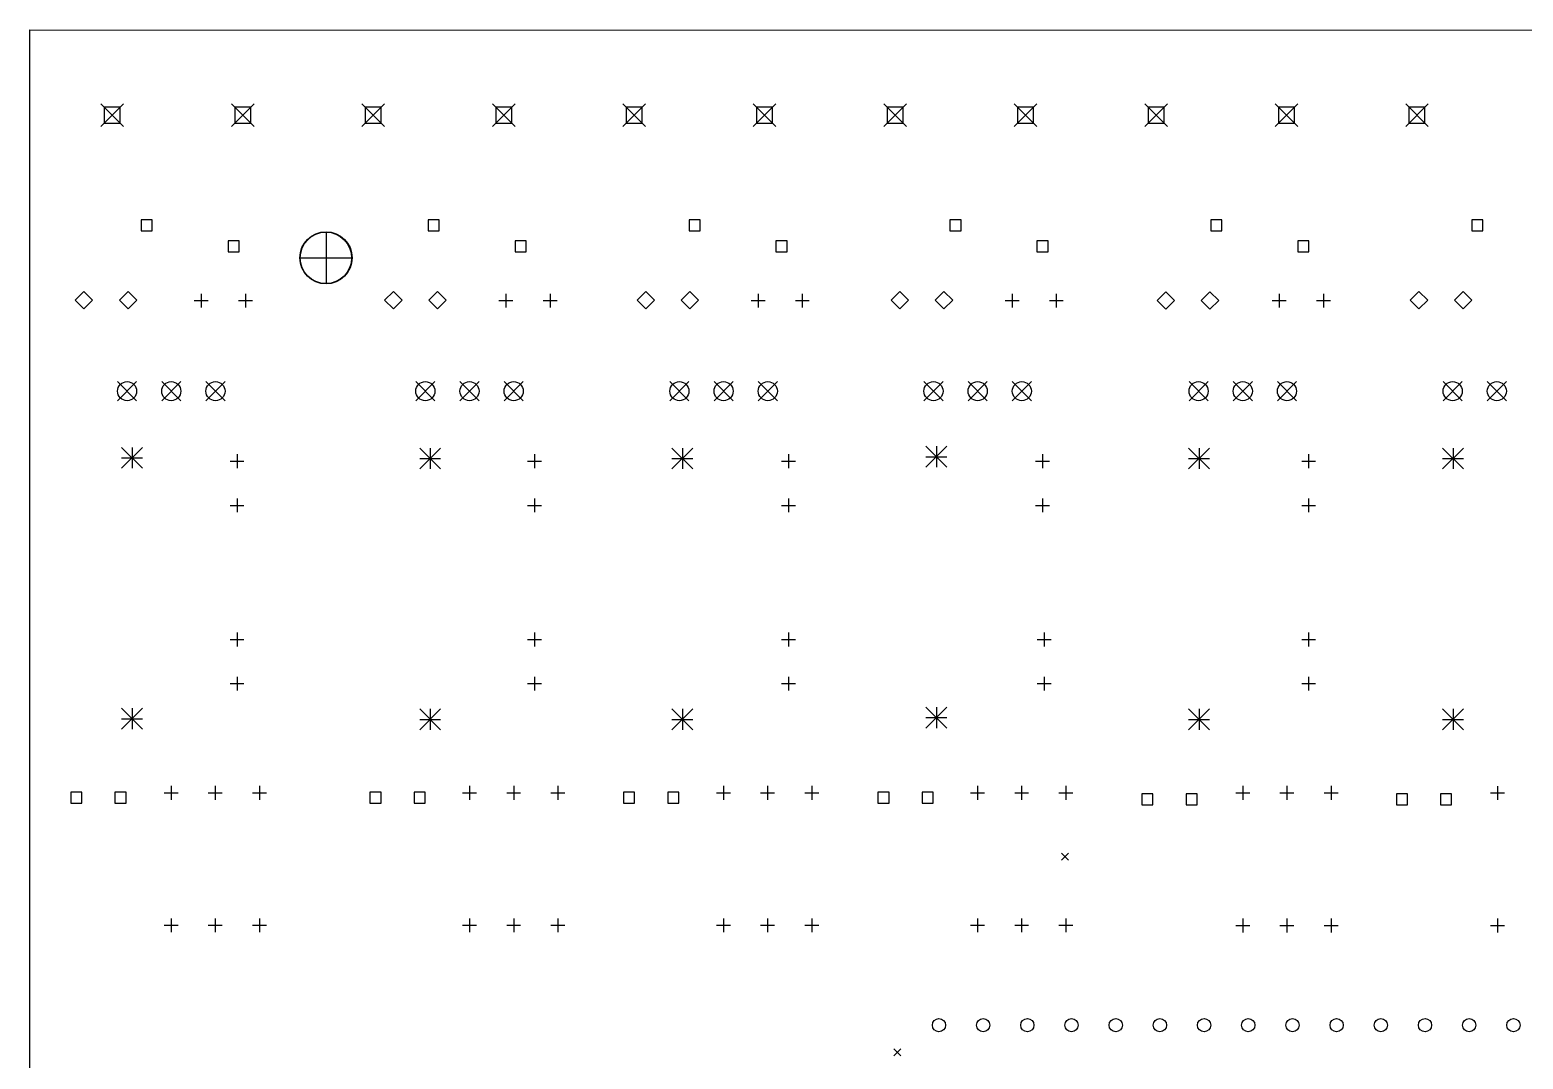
# Model space of a CAD drawing. Extents: x 31 to 207, y -154 to -37.
# Drawn here: x 33.5 to 119.3, y -95.9 to -36.8 of the extents above; entities that cross this region are included whole.
import ezdxf

# ---------------------------------------------------------------- set-up
doc = ezdxf.new("R2010")
doc.units = 0
doc.layers.add('BLACK', color=7, linetype='CONTINUOUS')

msp = doc.modelspace()

# ---------------------------------------------------------------- linework, layer by layer
at = {"layer": 'BLACK', "linetype": 'CONTINUOUS'}
for p, q in [((33.4909, -122.27), (33.4913, -36.7559)), ((33.4913, -36.7559), (206.846, -36.8038)), ((37.5789, -41.0153), (38.8789, -42.3153)), ((38.8789, -41.0153), (37.5789, -42.3153)), ((45.0789, -41.0153), (46.3789, -42.3153)), ((46.3789, -41.0153), (45.0789, -42.3153)), ((52.5789, -41.0153), (53.8789, -42.3153)), ((53.8789, -41.0153), (52.5789, -42.3153)), ((60.0789, -41.0153), (61.3789, -42.3153)), ((61.3789, -41.0153), (60.0789, -42.3153)), ((67.5789, -41.0153), (68.8789, -42.3153)), ((68.8789, -41.0153), (67.5789, -42.3153)), ((75.0789, -41.0153), (76.3789, -42.3153)), ((76.3789, -41.0153), (75.0789, -42.3153)), ((82.5789, -41.0153), (83.8789, -42.3153)), ((83.8789, -41.0153), (82.5789, -42.3153)), ((90.0789, -41.0153), (91.3789, -42.3153)), ((91.3789, -41.0153), (90.0789, -42.3153)), ((97.5789, -41.0153), (98.8789, -42.3153)), ((98.8789, -41.0153), (97.5789, -42.3153)), ((105.079, -41.0153), (106.379, -42.3153)), ((106.379, -41.0153), (105.079, -42.3153)), ((112.579, -41.0153), (113.879, -42.3153)), ((113.879, -41.0153), (112.579, -42.3153)), ((38.6885, -41.2057), (37.7693, -41.2057)), ((37.7693, -41.2057), (37.7693, -42.125)), ((38.6885, -42.125), (38.6885, -41.2057)), ((46.1885, -41.2057), (45.2693, -41.2057)), ((45.2693, -41.2057), (45.2693, -42.125)), ((46.1885, -42.125), (46.1885, -41.2057)), ((53.6885, -41.2057), (52.7693, -41.2057)), ((52.7693, -41.2057), (52.7693, -42.125)), ((53.6885, -42.125), (53.6885, -41.2057)), ((61.1885, -41.2057), (60.2693, -41.2057)), ((60.2693, -41.2057), (60.2693, -42.125)), ((61.1885, -42.125), (61.1885, -41.2057)), ((68.6885, -41.2057), (67.7693, -41.2057)), ((67.7693, -41.2057), (67.7693, -42.125)), ((68.6885, -42.125), (68.6885, -41.2057)), ((76.1885, -41.2057), (75.2693, -41.2057)), ((75.2693, -41.2057), (75.2693, -42.125)), ((76.1885, -42.125), (76.1885, -41.2057)), ((83.6885, -41.2057), (82.7693, -41.2057)), ((82.7693, -41.2057), (82.7693, -42.125)), ((83.6885, -42.125), (83.6885, -41.2057)), ((91.1885, -41.2057), (90.2693, -41.2057)), ((90.2693, -41.2057), (90.2693, -42.125)), ((91.1885, -42.125), (91.1885, -41.2057)), ((98.6885, -41.2057), (97.7693, -41.2057)), ((97.7693, -41.2057), (97.7693, -42.125)), ((98.6885, -42.125), (98.6885, -41.2057)), ((106.189, -41.2057), (105.269, -41.2057)), ((105.269, -41.2057), (105.269, -42.125)), ((106.189, -42.125), (106.189, -41.2057)), ((113.689, -41.2057), (112.769, -41.2057)), ((112.769, -41.2057), (112.769, -42.125)), ((113.689, -42.125), (113.689, -41.2057)), ((37.7693, -42.125), (38.6885, -42.125)), ((45.2693, -42.125), (46.1885, -42.125)), ((52.7693, -42.125), (53.6885, -42.125)), ((60.2693, -42.125), (61.1885, -42.125)), ((67.7693, -42.125), (68.6885, -42.125)), ((75.2693, -42.125), (76.1885, -42.125)), ((82.7693, -42.125), (83.6885, -42.125)), ((90.2693, -42.125), (91.1885, -42.125)), ((97.7693, -42.125), (98.6885, -42.125)), ((105.269, -42.125), (106.189, -42.125)), ((112.769, -42.125), (113.689, -42.125)), ((40.5182, -47.6818), (39.8818, -47.6818)), ((39.8818, -47.6818), (39.8818, -48.3182)), ((40.5182, -48.3182), (40.5182, -47.6818)), ((57.0182, -47.6818), (56.3818, -47.6818)), ((56.3818, -47.6818), (56.3818, -48.3182)), ((57.0182, -48.3182), (57.0182, -47.6818)), ((72.0182, -47.6818), (71.3818, -47.6818)), ((71.3818, -47.6818), (71.3818, -48.3182)), ((72.0182, -48.3182), (72.0182, -47.6818)), ((87.0182, -47.6818), (86.3818, -47.6818)), ((86.3818, -47.6818), (86.3818, -48.3182)), ((87.0182, -48.3182), (87.0182, -47.6818)), ((102.018, -47.6818), (101.382, -47.6818)), ((101.382, -47.6818), (101.382, -48.3182)), ((102.018, -48.3182), (102.018, -47.6818)), ((117.018, -47.6818), (116.382, -47.6818)), ((116.382, -47.6818), (116.382, -48.3182)), ((117.018, -48.3182), (117.018, -47.6818)), ((39.8818, -48.3182), (40.5182, -48.3182)), ((45.5182, -48.8818), (44.8818, -48.8818)), ((44.8818, -48.8818), (44.8818, -49.5182)), ((45.5182, -49.5182), (45.5182, -48.8818)), ((50.5147, -48.3617), (50.5147, -51.3617)), ((56.3818, -48.3182), (57.0182, -48.3182)), ((62.0182, -48.8818), (61.3818, -48.8818)), ((61.3818, -48.8818), (61.3818, -49.5182)), ((62.0182, -49.5182), (62.0182, -48.8818)), ((71.3818, -48.3182), (72.0182, -48.3182)), ((77.0182, -48.8818), (76.3818, -48.8818)), ((76.3818, -48.8818), (76.3818, -49.5182)), ((77.0182, -49.5182), (77.0182, -48.8818)), ((86.3818, -48.3182), (87.0182, -48.3182)), ((92.0182, -48.8818), (91.3818, -48.8818)), ((91.3818, -48.8818), (91.3818, -49.5182)), ((92.0182, -49.5182), (92.0182, -48.8818)), ((101.382, -48.3182), (102.018, -48.3182)), ((107.018, -48.8818), (106.382, -48.8818)), ((106.382, -48.8818), (106.382, -49.5182)), ((107.018, -49.5182), (107.018, -48.8818)), ((116.382, -48.3182), (117.018, -48.3182)), ((44.8818, -49.5182), (45.5182, -49.5182)), ((61.3818, -49.5182), (62.0182, -49.5182)), ((76.3818, -49.5182), (77.0182, -49.5182)), ((91.3818, -49.5182), (92.0182, -49.5182)), ((106.382, -49.5182), (107.018, -49.5182)), ((49.0147, -49.8617), (52.0147, -49.8617)), ((36.6, -51.8), (36.1, -52.3)), ((36.1, -52.3), (36.6, -52.8)), ((37.1, -52.3), (36.6, -51.8)), ((36.6, -52.8), (37.1, -52.3)), ((39.14, -51.8), (38.64, -52.3)), ((38.64, -52.3), (39.14, -52.8)), ((39.64, -52.3), (39.14, -51.8)), ((39.14, -52.8), (39.64, -52.3)), ((42.94, -52.325), (43.74, -52.325)), ((43.34, -51.925), (43.34, -52.725)), ((45.48, -52.325), (46.28, -52.325)), ((45.88, -51.925), (45.88, -52.725)), ((54.3857, -51.8), (53.8857, -52.3)), ((53.8857, -52.3), (54.3857, -52.8)), ((54.8857, -52.3), (54.3857, -51.8)), ((54.3857, -52.8), (54.8857, -52.3)), ((56.9257, -51.8), (56.4257, -52.3)), ((56.4257, -52.3), (56.9257, -52.8)), ((57.4257, -52.3), (56.9257, -51.8)), ((56.9257, -52.8), (57.4257, -52.3)), ((60.455, -52.325), (61.255, -52.325)), ((60.855, -51.925), (60.855, -52.725)), ((62.995, -52.325), (63.795, -52.325)), ((63.395, -51.925), (63.395, -52.725)), ((68.8939, -51.8), (68.3939, -52.3)), ((68.3939, -52.3), (68.8939, -52.8)), ((69.3939, -52.3), (68.8939, -51.8)), ((68.8939, -52.8), (69.3939, -52.3)), ((71.4339, -51.8), (70.9339, -52.3)), ((70.9339, -52.3), (71.4339, -52.8)), ((71.9339, -52.3), (71.4339, -51.8)), ((71.4339, -52.8), (71.9339, -52.3)), ((74.955, -52.325), (75.755, -52.325)), ((75.355, -51.925), (75.355, -52.725)), ((77.495, -52.325), (78.295, -52.325)), ((77.895, -51.925), (77.895, -52.725)), ((83.4989, -51.8), (82.9989, -52.3)), ((82.9989, -52.3), (83.4989, -52.8)), ((83.9989, -52.3), (83.4989, -51.8)), ((83.4989, -52.8), (83.9989, -52.3)), ((86.0389, -51.8), (85.5389, -52.3)), ((85.5389, -52.3), (86.0389, -52.8)), ((86.5389, -52.3), (86.0389, -51.8)), ((86.0389, -52.8), (86.5389, -52.3)), ((89.555, -52.325), (90.355, -52.325)), ((89.955, -51.925), (89.955, -52.725)), ((92.095, -52.325), (92.895, -52.325)), ((92.495, -51.925), (92.495, -52.725)), ((98.7889, -51.82), (98.2889, -52.32)), ((98.2889, -52.32), (98.7889, -52.82)), ((99.2889, -52.32), (98.7889, -51.82)), ((98.7889, -52.82), (99.2889, -52.32)), ((101.329, -51.82), (100.829, -52.32)), ((100.829, -52.32), (101.329, -52.82)), ((101.829, -52.32), (101.329, -51.82)), ((101.329, -52.82), (101.829, -52.32)), ((104.91, -52.325), (105.71, -52.325)), ((105.31, -51.925), (105.31, -52.725)), ((107.45, -52.325), (108.25, -52.325)), ((107.85, -51.925), (107.85, -52.725)), ((113.344, -51.8), (112.844, -52.3)), ((112.844, -52.3), (113.344, -52.8)), ((113.844, -52.3), (113.344, -51.8)), ((113.344, -52.8), (113.844, -52.3)), ((115.884, -51.8), (115.384, -52.3)), ((115.384, -52.3), (115.884, -52.8)), ((116.384, -52.3), (115.884, -51.8)), ((115.884, -52.8), (116.384, -52.3)), ((38.5289, -56.9796), (39.6289, -58.0796)), ((39.6289, -56.9796), (38.5289, -58.0796)), ((41.0689, -56.9796), (42.1689, -58.0796)), ((42.1689, -56.9796), (41.0689, -58.0796)), ((43.6089, -56.9796), (44.7089, -58.0796)), ((44.7089, -56.9796), (43.6089, -58.0796)), ((55.6739, -56.9796), (56.7739, -58.0796)), ((56.7739, -56.9796), (55.6739, -58.0796)), ((58.2139, -56.9796), (59.3139, -58.0796)), ((59.3139, -56.9796), (58.2139, -58.0796)), ((60.7539, -56.9796), (61.8539, -58.0796)), ((61.8539, -56.9796), (60.7539, -58.0796)), ((70.2789, -56.9796), (71.3789, -58.0796)), ((71.3789, -56.9796), (70.2789, -58.0796)), ((72.8189, -56.9796), (73.9189, -58.0796)), ((73.9189, -56.9796), (72.8189, -58.0796)), ((75.3589, -56.9796), (76.4589, -58.0796)), ((76.4589, -56.9796), (75.3589, -58.0796)), ((84.8839, -56.9796), (85.9839, -58.0796)), ((85.9839, -56.9796), (84.8839, -58.0796)), ((87.4239, -56.9796), (88.5239, -58.0796)), ((88.5239, -56.9796), (87.4239, -58.0796)), ((89.9639, -56.9796), (91.0639, -58.0796)), ((91.0639, -56.9796), (89.9639, -58.0796)), ((100.124, -56.9796), (101.224, -58.0796)), ((101.224, -56.9796), (100.124, -58.0796)), ((102.664, -56.9796), (103.764, -58.0796)), ((103.764, -56.9796), (102.664, -58.0796)), ((105.204, -56.9796), (106.304, -58.0796)), ((106.304, -56.9796), (105.204, -58.0796)), ((114.729, -56.9796), (115.829, -58.0796)), ((115.829, -56.9796), (114.729, -58.0796)), ((117.269, -56.9796), (118.369, -58.0796)), ((118.369, -56.9796), (117.269, -58.0796)), ((38.7641, -60.7647), (39.9641, -61.9647)), ((39.9641, -60.7647), (38.7641, -61.9647)), ((39.3641, -60.7647), (39.3641, -61.9647)), ((55.9, -60.8), (57.1, -62)), ((57.1, -60.8), (55.9, -62)), ((56.5, -60.8), (56.5, -62)), ((70.4, -60.8), (71.6, -62)), ((71.6, -60.8), (70.4, -62)), ((71, -60.8), (71, -62)), ((85, -60.7), (86.2, -61.9)), ((86.2, -60.7), (85, -61.9)), ((85.6, -60.7), (85.6, -61.9)), ((100.1, -60.8), (101.3, -62)), ((101.3, -60.8), (100.1, -62)), ((100.7, -60.8), (100.7, -62)), ((114.7, -60.8), (115.9, -62)), ((115.9, -60.8), (114.7, -62)), ((115.3, -60.8), (115.3, -62)), ((38.7641, -61.3647), (39.9641, -61.3647)), ((45, -61.555), (45.8, -61.555)), ((45.4, -61.155), (45.4, -61.955)), ((55.9, -61.4), (57.1, -61.4)), ((62.1, -61.555), (62.9, -61.555)), ((62.5, -61.155), (62.5, -61.955)), ((70.4, -61.4), (71.6, -61.4)), ((76.7, -61.555), (77.5, -61.555)), ((77.1, -61.155), (77.1, -61.955)), ((85, -61.3), (86.2, -61.3)), ((91.3, -61.555), (92.1, -61.555)), ((91.7, -61.155), (91.7, -61.955)), ((100.1, -61.4), (101.3, -61.4)), ((106.6, -61.555), (107.4, -61.555)), ((107, -61.155), (107, -61.955)), ((114.7, -61.4), (115.9, -61.4)), ((45, -64.095), (45.8, -64.095)), ((45.4, -63.695), (45.4, -64.495)), ((62.1, -64.095), (62.9, -64.095)), ((62.5, -63.695), (62.5, -64.495)), ((76.7, -64.095), (77.5, -64.095)), ((77.1, -63.695), (77.1, -64.495)), ((91.3, -64.095), (92.1, -64.095)), ((91.7, -63.695), (91.7, -64.495)), ((106.6, -64.095), (107.4, -64.095)), ((107, -63.695), (107, -64.495)), ((45, -71.805), (45.8, -71.805)), ((45.4, -71.405), (45.4, -72.205)), ((62.1, -71.805), (62.9, -71.805)), ((62.5, -71.405), (62.5, -72.205)), ((76.7, -71.805), (77.5, -71.805)), ((77.1, -71.405), (77.1, -72.205)), ((91.4, -71.805), (92.2, -71.805)), ((91.8, -71.405), (91.8, -72.205)), ((106.6, -71.805), (107.4, -71.805)), ((107, -71.405), (107, -72.205)), ((45, -74.345), (45.8, -74.345)), ((45.4, -73.945), (45.4, -74.745)), ((62.1, -74.345), (62.9, -74.345)), ((62.5, -73.945), (62.5, -74.745)), ((76.7, -74.345), (77.5, -74.345)), ((77.1, -73.945), (77.1, -74.745)), ((91.4, -74.345), (92.2, -74.345)), ((91.8, -73.945), (91.8, -74.745)), ((106.6, -74.345), (107.4, -74.345)), ((107, -73.945), (107, -74.745)), ((38.7641, -75.7647), (39.9641, -76.9647)), ((39.9641, -75.7647), (38.7641, -76.9647)), ((38.7641, -76.3647), (39.9641, -76.3647)), ((39.3641, -75.7647), (39.3641, -76.9647)), ((55.9, -75.8), (57.1, -77)), ((57.1, -75.8), (55.9, -77)), ((56.5, -75.8), (56.5, -77)), ((70.4, -75.8), (71.6, -77)), ((71.6, -75.8), (70.4, -77)), ((71, -75.8), (71, -77)), ((85, -75.7), (86.2, -76.9)), ((86.2, -75.7), (85, -76.9)), ((85, -76.3), (86.2, -76.3)), ((85.6, -75.7), (85.6, -76.9)), ((100.1, -75.8), (101.3, -77)), ((101.3, -75.8), (100.1, -77)), ((100.7, -75.8), (100.7, -77)), ((114.7, -75.8), (115.9, -77)), ((115.9, -75.8), (114.7, -77)), ((115.3, -75.8), (115.3, -77)), ((55.9, -76.4), (57.1, -76.4)), ((70.4, -76.4), (71.6, -76.4)), ((100.1, -76.4), (101.3, -76.4)), ((114.7, -76.4), (115.9, -76.4)), ((36.4782, -80.5818), (35.8418, -80.5818)), ((35.8418, -80.5818), (35.8418, -81.2182)), ((36.4782, -81.2182), (36.4782, -80.5818)), ((39.0182, -80.5818), (38.3818, -80.5818)), ((38.3818, -80.5818), (38.3818, -81.2182)), ((39.0182, -81.2182), (39.0182, -80.5818)), ((41.2089, -80.6198), (42.0089, -80.6198)), ((41.6089, -80.2198), (41.6089, -81.0198)), ((43.7489, -80.6198), (44.5489, -80.6198)), ((44.1489, -80.2198), (44.1489, -81.0198)), ((46.2889, -80.6198), (47.0889, -80.6198)), ((46.6889, -80.2198), (46.6889, -81.0198)), ((53.6782, -80.5818), (53.0418, -80.5818)), ((53.0418, -80.5818), (53.0418, -81.2182)), ((53.6782, -81.2182), (53.6782, -80.5818)), ((56.2182, -80.5818), (55.5818, -80.5818)), ((55.5818, -80.5818), (55.5818, -81.2182)), ((56.2182, -81.2182), (56.2182, -80.5818)), ((58.3639, -80.6198), (59.1639, -80.6198)), ((58.7639, -80.2198), (58.7639, -81.0198)), ((60.9039, -80.6198), (61.7039, -80.6198)), ((61.3039, -80.2198), (61.3039, -81.0198)), ((63.4439, -80.6198), (64.2439, -80.6198)), ((63.8439, -80.2198), (63.8439, -81.0198)), ((68.2532, -80.5818), (67.6168, -80.5818)), ((67.6168, -80.5818), (67.6168, -81.2182)), ((68.2532, -81.2182), (68.2532, -80.5818)), ((70.7932, -80.5818), (70.1568, -80.5818)), ((70.1568, -80.5818), (70.1568, -81.2182)), ((70.7932, -81.2182), (70.7932, -80.5818)), ((72.9589, -80.6198), (73.7589, -80.6198)), ((73.3589, -80.2198), (73.3589, -81.0198)), ((75.4989, -80.6198), (76.2989, -80.6198)), ((75.8989, -80.2198), (75.8989, -81.0198)), ((78.0389, -80.6198), (78.8389, -80.6198)), ((78.4389, -80.2198), (78.4389, -81.0198)), ((82.8782, -80.5818), (82.2418, -80.5818)), ((82.2418, -80.5818), (82.2418, -81.2182)), ((82.8782, -81.2182), (82.8782, -80.5818)), ((85.4182, -80.5818), (84.7818, -80.5818)), ((84.7818, -80.5818), (84.7818, -81.2182)), ((85.4182, -81.2182), (85.4182, -80.5818)), ((87.5639, -80.6198), (88.3639, -80.6198)), ((87.9639, -80.2198), (87.9639, -81.0198)), ((90.1039, -80.6198), (90.9039, -80.6198)), ((90.5039, -80.2198), (90.5039, -81.0198)), ((92.6439, -80.6198), (93.4439, -80.6198)), ((93.0439, -80.2198), (93.0439, -81.0198)), ((98.0532, -80.6818), (97.4168, -80.6818)), ((97.4168, -80.6818), (97.4168, -81.3182)), ((98.0532, -81.3182), (98.0532, -80.6818)), ((100.593, -80.6818), (99.9568, -80.6818)), ((99.9568, -80.6818), (99.9568, -81.3182)), ((100.593, -81.3182), (100.593, -80.6818)), ((102.814, -80.6298), (103.614, -80.6298)), ((103.214, -80.2298), (103.214, -81.0298)), ((105.354, -80.6298), (106.154, -80.6298)), ((105.754, -80.2298), (105.754, -81.0298)), ((107.894, -80.6298), (108.694, -80.6298)), ((108.294, -80.2298), (108.294, -81.0298)), ((112.678, -80.6818), (112.042, -80.6818)), ((112.042, -80.6818), (112.042, -81.3182)), ((112.678, -81.3182), (112.678, -80.6818)), ((115.218, -80.6818), (114.582, -80.6818)), ((114.582, -80.6818), (114.582, -81.3182)), ((115.218, -81.3182), (115.218, -80.6818)), ((117.452, -80.6319), (118.252, -80.6319)), ((117.852, -80.2319), (117.852, -81.0319)), ((35.8418, -81.2182), (36.4782, -81.2182)), ((38.3818, -81.2182), (39.0182, -81.2182)), ((53.0418, -81.2182), (53.6782, -81.2182)), ((55.5818, -81.2182), (56.2182, -81.2182)), ((67.6168, -81.2182), (68.2532, -81.2182)), ((70.1568, -81.2182), (70.7932, -81.2182)), ((82.2418, -81.2182), (82.8782, -81.2182)), ((84.7818, -81.2182), (85.4182, -81.2182)), ((97.4168, -81.3182), (98.0532, -81.3182)), ((99.9568, -81.3182), (100.593, -81.3182)), ((112.042, -81.3182), (112.678, -81.3182)), ((114.582, -81.3182), (115.218, -81.3182)), ((92.8, -84.1), (93.2, -84.5)), ((93.2, -84.1), (92.8, -84.5)), ((41.2089, -88.2398), (42.0089, -88.2398)), ((41.6089, -87.8398), (41.6089, -88.6398)), ((43.7489, -88.2398), (44.5489, -88.2398)), ((44.1489, -87.8398), (44.1489, -88.6398)), ((46.2889, -88.2398), (47.0889, -88.2398)), ((46.6889, -87.8398), (46.6889, -88.6398)), ((58.3639, -88.2398), (59.1639, -88.2398)), ((58.7639, -87.8398), (58.7639, -88.6398)), ((60.9039, -88.2398), (61.7039, -88.2398)), ((61.3039, -87.8398), (61.3039, -88.6398)), ((63.4439, -88.2398), (64.2439, -88.2398)), ((63.8439, -87.8398), (63.8439, -88.6398)), ((72.9589, -88.2398), (73.7589, -88.2398)), ((73.3589, -87.8398), (73.3589, -88.6398)), ((75.4989, -88.2398), (76.2989, -88.2398)), ((75.8989, -87.8398), (75.8989, -88.6398)), ((78.0389, -88.2398), (78.8389, -88.2398)), ((78.4389, -87.8398), (78.4389, -88.6398)), ((87.5639, -88.2398), (88.3639, -88.2398)), ((87.9639, -87.8398), (87.9639, -88.6398)), ((90.1039, -88.2398), (90.9039, -88.2398)), ((90.5039, -87.8398), (90.5039, -88.6398)), ((92.6439, -88.2398), (93.4439, -88.2398)), ((93.0439, -87.8398), (93.0439, -88.6398)), ((102.814, -88.2498), (103.614, -88.2498)), ((103.214, -87.8498), (103.214, -88.6498)), ((105.354, -88.2498), (106.154, -88.2498)), ((105.754, -87.8498), (105.754, -88.6498)), ((107.894, -88.2498), (108.694, -88.2498)), ((108.294, -87.8498), (108.294, -88.6498)), ((117.452, -88.2519), (118.252, -88.2519)), ((117.852, -87.8519), (117.852, -88.6519)), ((83.15, -95.35), (83.55, -95.75)), ((83.55, -95.35), (83.15, -95.75))]:
    msp.add_line(p, q, dxfattribs=at)
at = {"layer": 'BLACK'}
for centre, radius in [((50.5147, -49.8617), 1.5), ((50.5089, -49.866), 1.48), ((39.0789, -57.5296), 0.55), ((41.6189, -57.5296), 0.55), ((44.1589, -57.5296), 0.55), ((56.2239, -57.5296), 0.55), ((58.7639, -57.5296), 0.55), ((61.3039, -57.5296), 0.55), ((70.8289, -57.5296), 0.55), ((73.3689, -57.5296), 0.55), ((75.9089, -57.5296), 0.55), ((85.4339, -57.5296), 0.55), ((87.9739, -57.5296), 0.55), ((90.5139, -57.5296), 0.55), ((100.674, -57.5296), 0.55), ((103.214, -57.5296), 0.55), ((105.754, -57.5296), 0.55), ((115.279, -57.5296), 0.55), ((117.819, -57.5296), 0.55), ((85.75, -93.98), 0.381), ((88.29, -93.98), 0.381), ((90.83, -93.98), 0.381), ((93.37, -93.98), 0.381), ((95.91, -93.98), 0.381), ((98.45, -93.98), 0.381), ((100.99, -93.98), 0.381), ((103.53, -93.98), 0.381), ((106.07, -93.98), 0.381), ((108.61, -93.98), 0.381), ((111.15, -93.98), 0.381), ((113.69, -93.98), 0.381), ((116.23, -93.98), 0.381), ((118.77, -93.98), 0.381)]:
    msp.add_circle(centre, radius, dxfattribs=at)

doc.saveas('drawing.dxf')
